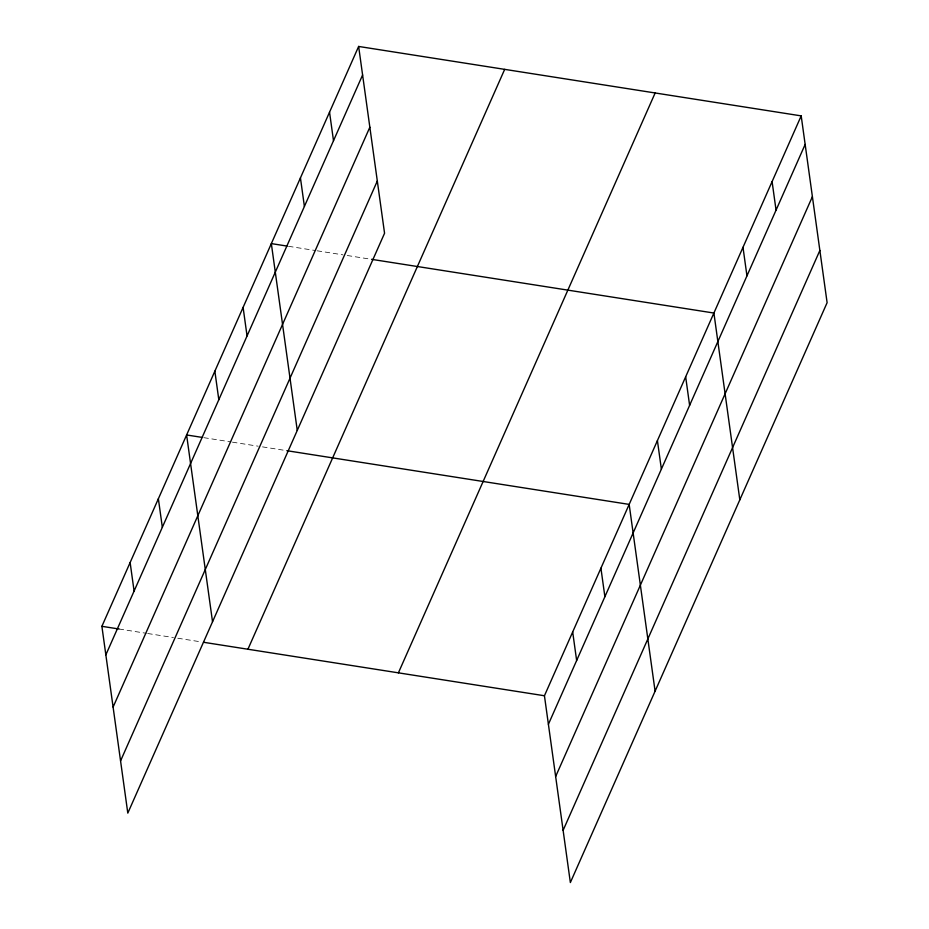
<?xml version="1.0" encoding="UTF-8"?>
<svg xmlns="http://www.w3.org/2000/svg" width="929" height="929" viewBox="0 0 929 929"><rect width="100%" height="100%" fill="white"/><g stroke="black" fill="none" stroke-linecap="round" stroke-linejoin="round"><path stroke-width="0.7" stroke-dasharray="4.64 3.48" d="M288.524 246.301L315.732 250.575M317.161 250.795L342.929 254.836M347.225 255.51L370.137 259.11M203.799 437.664L230.996 441.925M232.436 442.158L258.204 446.199M262.501 446.872L285.412 450.46M119.063 629.014L146.271 633.288M147.699 633.508L173.479 637.549M177.776 638.223L200.676 641.823"/><path stroke-width="1.39" d="M358.64 46.45L384.56 233.249L127.807 813.119L101.888 626.32L358.64 46.45L801.193 115.881L827.112 302.68L570.36 882.55L544.44 695.751L801.193 115.881M105.848 654.864L362.6 74.994M113.094 707.085L369.847 127.215M120.561 760.897L377.313 181.016M247.927 649.232L504.679 69.361M398.402 672.84L655.154 92.97M548.4 724.295L805.153 144.425M555.647 776.516L812.399 196.646M563.113 830.329L819.866 250.458M287.096 246.08L271.338 243.607L297.257 430.406M371.565 259.33L713.902 313.038L739.821 499.837M202.359 437.431L186.613 434.969L212.532 621.756M286.84 450.693L629.165 504.401L655.096 691.188M101.888 626.32L119.063 629.014M203.544 642.276L544.44 695.751M772.092 181.596L776.052 210.14M742.991 247.323L746.962 275.867M685.66 376.826L689.62 405.369M657.418 440.613L661.378 469.157M600.924 568.188L604.884 596.72M572.682 631.975L576.642 660.507M329.54 112.165L333.499 140.709M300.439 177.892L304.398 206.424M243.096 307.394L247.056 335.938M214.854 371.182L218.814 399.725M158.371 498.745L162.331 527.289M130.13 562.533L134.09 591.076"/></g></svg>
